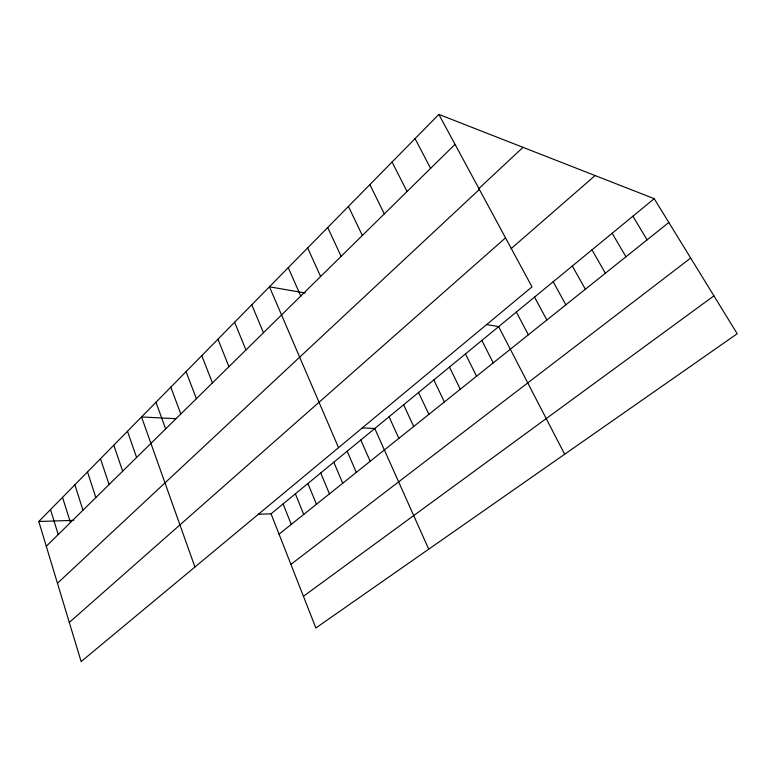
<?xml version="1.0" encoding="UTF-8"?>
<svg xmlns="http://www.w3.org/2000/svg" width="776" height="776" viewBox="0 0 776 776"><rect width="100%" height="100%" fill="white"/><g stroke="black" fill="none" stroke-linecap="round" stroke-linejoin="round"><path stroke-width="1.16" d="M438.857 114.412L532.006 286.868L81.131 661.588L38.8 521.501L438.857 114.412L654.197 198.685L737.2 333.738L315.871 627.988L271.057 513.819L258.262 514.245M46.288 546.285L455.027 144.346M478.501 188.927L523.005 147.343M57.463 583.251L479.384 189.441M69.297 622.439L505.535 237.863M511.054 248.718L595.105 175.56M271.057 513.819L654.197 198.685M279.04 534.179L668.825 222.479M290.913 564.404L690.679 258.049M303.426 596.298L713.92 295.86M38.8 521.501L73.759 520.347M175.987 418.681L141.523 416.974L194.921 567.013M362.149 427.886L374.779 428.517L428.721 549.175M305.269 293.018L269.456 286.8L338.53 447.665M486.503 324.533L498.638 326.638L564.656 454.241M632.886 216.213L647.087 239.862M612.157 233.266L625.951 256.759M591.972 249.872L605.377 273.21M572.319 266.032L585.356 289.225M553.181 281.775L565.859 304.813M534.538 297.111L546.867 320.003M516.36 312.059L528.359 334.805M415.044 138.642L430.602 168.363M392.064 162.029L407.051 191.526M481.857 340.441L493.245 362.887M465.464 353.914L476.571 376.214M369.88 184.601L384.314 213.885M449.469 367.077L460.294 389.232M433.832 379.93L444.396 401.939M348.434 206.426L362.353 235.477M418.565 392.491L428.866 414.365M327.705 227.513L341.13 256.342M403.636 404.771L413.695 426.499M389.048 416.78L398.864 438.362M307.655 247.922L320.614 276.518M288.245 267.671L300.758 296.044M360.821 439.992L370.181 461.293M347.163 451.225L356.31 472.39M333.796 462.215L342.74 483.244M251.773 304.793L263.462 332.72M320.721 472.972L329.451 493.866M307.907 483.506L316.453 504.264M234.614 322.244L245.934 349.957M295.375 493.817L303.717 514.439M217.959 339.19L228.93 366.679M283.085 503.925L291.252 524.411M201.789 355.65L212.411 382.927M186.075 371.636L196.376 398.689M170.807 387.175L180.798 414.015M155.966 402.278L165.647 428.905M127.468 431.272L136.595 457.481M113.791 445.191L122.656 471.187M100.473 458.752L109.086 484.534M87.504 471.954L95.865 497.532M74.855 484.816L82.993 510.191M62.536 497.348L70.441 522.529M50.518 509.58L58.219 534.557"/></g></svg>
